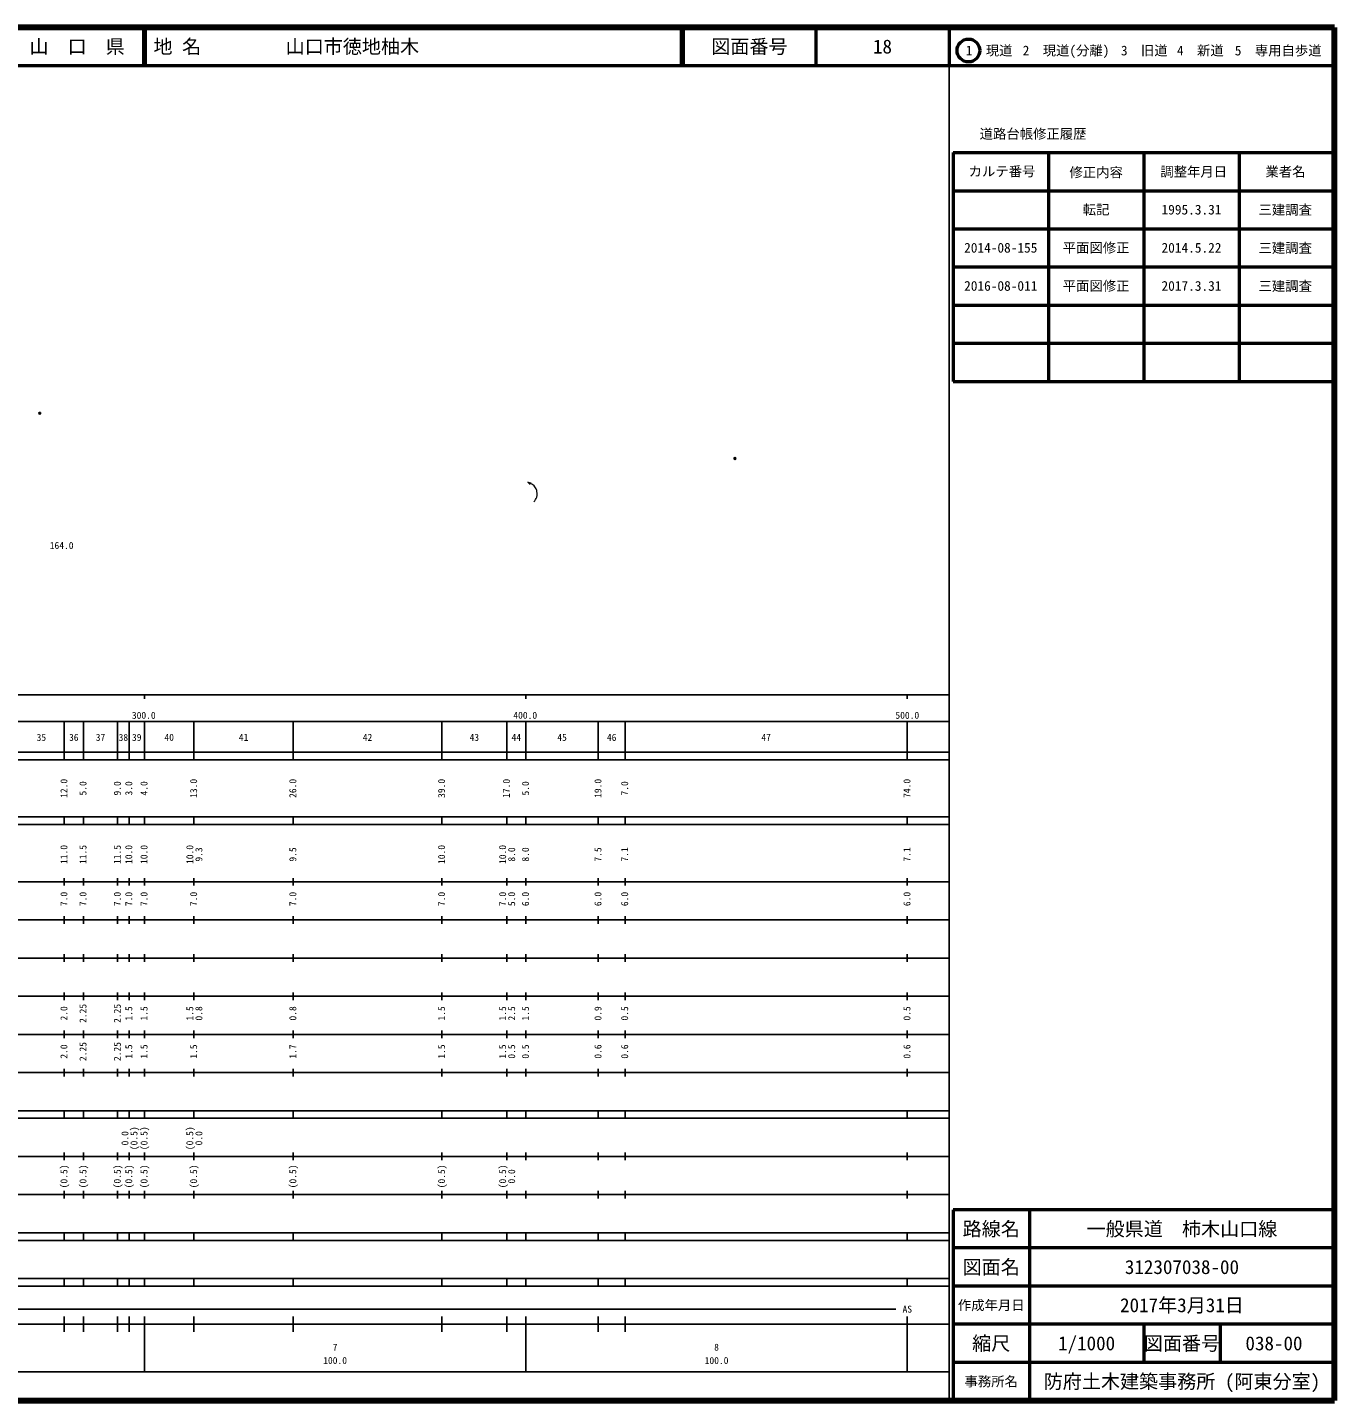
# Model space of a CAD drawing. Units: millimetres on the paper, enlarged 1000 times. Extents: x 40000 to 680000, y 20000 to 380000.
# Drawn here: x 337354 to 680000, y 20000 to 380000 of the extents above; entities that cross this region are included whole.
import ezdxf
from ezdxf.enums import TextEntityAlignment as Align

# ---------------------------------------------------------------- set-up
doc = ezdxf.new("R2010")
doc.units = ezdxf.units.MM
doc.header["$LTSCALE"] = 1000
doc.header["$PDMODE"] = 32
doc.header["$PDSIZE"] = 500
doc.layers.add('M-OTRS', color=6, linetype='Continuous')
doc.layers.add('M-TTL-TXT', color=7, linetype='Continuous')
for name, color, linetype, lineweight in [('M-STR-HTXT', 7, 'Continuous', 13), ('M-STR-STRC', 7, 'Continuous', 13), ('M-TTL', 2, 'Continuous', 140), ('M-TTL-BAND', 7, 'Continuous', 25), ('M-TTL-FRAM', 2, 'Continuous', 50), ('M-TTL-LINE', 7, 'Continuous', 50)]:
    doc.layers.add(name, color=color, linetype=linetype, lineweight=lineweight)
doc.styles.add('ＭＳ ゴシック', font='')
doc.styles.get('ＭＳ ゴシック').set_extended_font_data('MS Gothic')

msp = doc.modelspace()

# ---------------------------------------------------------------- linework, layer by layer
at = {"layer": 'M-OTRS'}
for p in [(340564, 278836), (522825, 266995)]:
    msp.add_point(p, dxfattribs=at)
at = {"layer": 'M-STR-STRC'}
for q in [(469147, 260145), (469399, 260650)]:
    msp.add_line((468500, 260792), q, dxfattribs=at)
msp.add_open_spline([(470109, 255587), (470498, 256080), (470681, 256312), (470842, 256864), (471003, 257415), (471026, 257769), (470913, 258331), (470836, 258718), (470744, 258929), (470558, 259278), (470088, 260158), (469451, 260323), (468500, 260792)], degree=3, knots=[0, 0, 0, 0, 1, 1, 1, 2, 2, 2, 3, 3, 3, 4, 4, 4, 4], dxfattribs=at)
at = {"layer": 'M-TTL'}
for p, q in [((680000, 380000), (40000, 380000)), ((680000, 20000), (680000, 380000)), ((40000, 20000), (680000, 20000))]:
    msp.add_line(p, q, dxfattribs=at)
at = {"layer": 'M-TTL-BAND'}
for p, q in [((579000, 20000), (579000, 370000)), ((40000, 205000), (579000, 205000)), ((368000, 205000), (368000, 204000)), ((468000, 205000), (468000, 204000)), ((568000, 205000), (568000, 204000)), ((68000, 198000), (579000, 198000)), ((347000, 188000), (347000, 198000)), ((352000, 188000), (352000, 198000)), ((361000, 188000), (361000, 198000)), ((364000, 188000), (364000, 198000)), ((368000, 188000), (368000, 198000)), ((381000, 188000), (381000, 198000)), ((407000, 188000), (407000, 198000)), ((446000, 188000), (446000, 198000)), ((463000, 188000), (463000, 198000)), ((468000, 188000), (468000, 198000)), ((487000, 188000), (487000, 198000)), ((494000, 188000), (494000, 198000)), ((568000, 188000), (568000, 198000)), ((40000, 190000), (579000, 190000)), ((40000, 188000), (579000, 188000)), ((40000, 173000), (579000, 173000)), ((347000, 171000), (347000, 173000)), ((352000, 171000), (352000, 173000)), ((361000, 171000), (361000, 173000)), ((364000, 171000), (364000, 173000)), ((368000, 171000), (368000, 173000)), ((381000, 171000), (381000, 173000)), ((407000, 171000), (407000, 173000)), ((446000, 171000), (446000, 173000)), ((463000, 171000), (463000, 173000)), ((468000, 171000), (468000, 173000)), ((487000, 171000), (487000, 173000)), ((494000, 171000), (494000, 173000)), ((568000, 171000), (568000, 173000)), ((40000, 171000), (579000, 171000)), ((40000, 156000), (579000, 156000)), ((347000, 155000), (347000, 157000)), ((352000, 155000), (352000, 157000)), ((361000, 155000), (361000, 157000)), ((364000, 155000), (364000, 157000)), ((368000, 155000), (368000, 157000)), ((381000, 155000), (381000, 157000)), ((407000, 155000), (407000, 157000)), ((446000, 155000), (446000, 157000)), ((463000, 155000), (463000, 157000)), ((468000, 155000), (468000, 157000)), ((487000, 155000), (487000, 157000)), ((494000, 155000), (494000, 157000)), ((568000, 155000), (568000, 157000)), ((46000, 146000), (579000, 146000)), ((347000, 145000), (347000, 147000)), ((352000, 145000), (352000, 147000)), ((361000, 145000), (361000, 147000)), ((364000, 145000), (364000, 147000)), ((368000, 145000), (368000, 147000)), ((381000, 145000), (381000, 147000)), ((407000, 145000), (407000, 147000)), ((446000, 145000), (446000, 147000)), ((463000, 145000), (463000, 147000)), ((468000, 145000), (468000, 147000)), ((487000, 145000), (487000, 147000)), ((494000, 145000), (494000, 147000)), ((568000, 145000), (568000, 147000)), ((347000, 135000), (347000, 137000)), ((352000, 135000), (352000, 137000)), ((361000, 135000), (361000, 137000)), ((364000, 135000), (364000, 137000)), ((368000, 135000), (368000, 137000)), ((381000, 135000), (381000, 137000)), ((407000, 135000), (407000, 137000)), ((446000, 135000), (446000, 137000)), ((463000, 135000), (463000, 137000)), ((468000, 135000), (468000, 137000)), ((487000, 135000), (487000, 137000)), ((494000, 135000), (494000, 137000)), ((568000, 135000), (568000, 137000)), ((52000, 136000), (579000, 136000)), ((46000, 126000), (579000, 126000)), ((347000, 125000), (347000, 127000)), ((352000, 125000), (352000, 127000)), ((361000, 125000), (361000, 127000)), ((364000, 125000), (364000, 127000)), ((368000, 125000), (368000, 127000)), ((381000, 125000), (381000, 127000)), ((407000, 125000), (407000, 127000)), ((446000, 125000), (446000, 127000)), ((463000, 125000), (463000, 127000)), ((468000, 125000), (468000, 127000)), ((487000, 125000), (487000, 127000)), ((494000, 125000), (494000, 127000)), ((568000, 125000), (568000, 127000)), ((52000, 116000), (579000, 116000)), ((347000, 115000), (347000, 117000)), ((352000, 115000), (352000, 117000)), ((361000, 115000), (361000, 117000)), ((364000, 115000), (364000, 117000)), ((368000, 115000), (368000, 117000)), ((381000, 115000), (381000, 117000)), ((407000, 115000), (407000, 117000)), ((446000, 115000), (446000, 117000)), ((463000, 115000), (463000, 117000)), ((468000, 115000), (468000, 117000)), ((487000, 115000), (487000, 117000)), ((494000, 115000), (494000, 117000)), ((568000, 115000), (568000, 117000)), ((46000, 106000), (579000, 106000)), ((347000, 105000), (347000, 107000)), ((352000, 105000), (352000, 107000)), ((361000, 105000), (361000, 107000)), ((364000, 105000), (364000, 107000)), ((368000, 105000), (368000, 107000)), ((381000, 105000), (381000, 107000)), ((407000, 105000), (407000, 107000)), ((446000, 105000), (446000, 107000)), ((463000, 105000), (463000, 107000)), ((468000, 105000), (468000, 107000)), ((487000, 105000), (487000, 107000)), ((494000, 105000), (494000, 107000)), ((568000, 105000), (568000, 107000)), ((40000, 96000), (579000, 96000)), ((40000, 94000), (579000, 94000)), ((347000, 94000), (347000, 96000)), ((352000, 94000), (352000, 96000)), ((361000, 94000), (361000, 96000)), ((364000, 94000), (364000, 96000)), ((368000, 94000), (368000, 96000)), ((381000, 94000), (381000, 96000)), ((407000, 94000), (407000, 96000)), ((446000, 94000), (446000, 96000)), ((463000, 94000), (463000, 96000)), ((468000, 94000), (468000, 96000)), ((487000, 94000), (487000, 96000)), ((494000, 94000), (494000, 96000)), ((568000, 94000), (568000, 96000)), ((49000, 84000), (579000, 84000)), ((347000, 83000), (347000, 85000)), ((352000, 83000), (352000, 85000)), ((361000, 83000), (361000, 85000)), ((364000, 83000), (364000, 85000)), ((368000, 83000), (368000, 85000)), ((381000, 83000), (381000, 85000)), ((407000, 83000), (407000, 85000)), ((446000, 83000), (446000, 85000)), ((463000, 83000), (463000, 85000)), ((468000, 83000), (468000, 85000)), ((487000, 83000), (487000, 85000)), ((494000, 83000), (494000, 85000)), ((568000, 83000), (568000, 85000)), ((40000, 74000), (579000, 74000)), ((347000, 73000), (347000, 75000)), ((352000, 73000), (352000, 75000)), ((361000, 73000), (361000, 75000)), ((364000, 73000), (364000, 75000)), ((368000, 73000), (368000, 75000)), ((381000, 73000), (381000, 75000)), ((407000, 73000), (407000, 75000)), ((446000, 73000), (446000, 75000)), ((463000, 73000), (463000, 75000)), ((468000, 73000), (468000, 75000)), ((487000, 73000), (487000, 75000)), ((494000, 73000), (494000, 75000)), ((568000, 73000), (568000, 75000)), ((40000, 64000), (579000, 64000)), ((40000, 62000), (579000, 62000)), ((347000, 62000), (347000, 64000)), ((352000, 62000), (352000, 64000)), ((361000, 62000), (361000, 64000)), ((364000, 62000), (364000, 64000)), ((368000, 62000), (368000, 64000)), ((381000, 62000), (381000, 64000)), ((407000, 62000), (407000, 64000)), ((446000, 62000), (446000, 64000)), ((463000, 62000), (463000, 64000)), ((468000, 62000), (468000, 64000)), ((487000, 62000), (487000, 64000)), ((494000, 62000), (494000, 64000)), ((568000, 62000), (568000, 64000)), ((40000, 52000), (579000, 52000)), ((347000, 50000), (347000, 52000)), ((352000, 50000), (352000, 52000)), ((361000, 50000), (361000, 52000)), ((364000, 50000), (364000, 52000)), ((368000, 50000), (368000, 52000)), ((381000, 50000), (381000, 52000)), ((407000, 50000), (407000, 52000)), ((446000, 50000), (446000, 52000)), ((463000, 50000), (463000, 52000)), ((468000, 50000), (468000, 52000)), ((487000, 50000), (487000, 52000)), ((494000, 50000), (494000, 52000)), ((568000, 50000), (568000, 52000)), ((40000, 50000), (579000, 50000)), ((148900, 44000), (565000, 44000)), ((40000, 40000), (579000, 40000)), ((347000, 38000), (347000, 42000)), ((352000, 38000), (352000, 42000)), ((361000, 38000), (361000, 42000)), ((364000, 38000), (364000, 42000)), ((368000, 27500), (368000, 42000)), ((381000, 38000), (381000, 42000)), ((407000, 38000), (407000, 42000)), ((446000, 38000), (446000, 42000)), ((463000, 38000), (463000, 42000)), ((468000, 27500), (468000, 42000)), ((487000, 38000), (487000, 42000)), ((494000, 38000), (494000, 42000)), ((568000, 27500), (568000, 42000)), ((68000, 27500), (579000, 27500))]:
    msp.add_line(p, q, dxfattribs=at)
at = {"layer": 'M-TTL-FRAM'}
for p, q in [((580000, 347197), (580000, 287197)), ((580000, 347197), (680000, 347197)), ((580000, 287197), (680000, 287197)), ((680000, 70000), (580000, 70000)), ((580000, 70000), (580000, 20000))]:
    msp.add_line(p, q, dxfattribs=at)
at = {"layer": 'M-TTL-LINE'}
for p, q in [((367750, 380000), (367750, 370000)), ((368250, 380000), (368250, 370000)), ((508747, 380000), (508747, 370000)), ((509247, 380000), (509247, 370000)), ((543997, 380000), (543997, 370000)), ((579000, 380000), (579000, 370000)), ((40000, 370000), (680000, 370000)), ((605000, 347197), (605000, 287197)), ((630000, 347197), (630000, 287197)), ((655000, 347197), (655000, 287197)), ((580000, 337197), (680000, 337197)), ((580000, 327197), (680000, 327197)), ((580000, 317197), (680000, 317197)), ((580000, 307197), (680000, 307197)), ((580000, 297197), (680000, 297197)), ((600000, 70000), (600000, 20000)), ((680000, 60000), (580000, 60000)), ((680000, 50000), (580000, 50000)), ((680000, 40000), (580000, 40000)), ((630000, 40000), (630000, 30000)), ((650000, 40000), (650000, 30000)), ((680000, 30000), (580000, 30000))]:
    msp.add_line(p, q, dxfattribs=at)
msp.add_circle((584031, 373958), 3000, dxfattribs=at)

# ---------------------------------------------------------------- texts
at = {"layer": 'M-STR-HTXT', "style": 'ＭＳ ゴシック'}
msp.add_text('164.0', height=1833, dxfattribs=at).set_placement((343195, 242723), align=Align.BOTTOM_LEFT)
at = {"layer": 'M-TTL-BAND', "style": 'ＭＳ ゴシック'}
for s, p in [('300.0', (367844, 198195)), ('400.0', (467844, 198195)), ('500.0', (568000, 198195)), ('35', (341000, 192405)), ('36', (349500, 192405)), ('37', (356500, 192405)), ('38', (362500, 192405)), ('39', (366000, 192405)), ('40', (374500, 192405)), ('41', (394000, 192405)), ('42', (426500, 192405)), ('43', (454500, 192405)), ('44', (465500, 192405)), ('45', (477500, 192405)), ('46', (490500, 192405)), ('47', (531000, 192405)), ('AS', (568000, 42500)), ('7', (418000, 32523)), ('8', (518000, 32523)), ('100.0', (418000, 29033)), ('100.0', (518000, 29033))]:
    msp.add_text(s, height=1833, dxfattribs=at).set_placement(p, align=Align.BOTTOM_CENTER)
for s, p in [('12.0', (348370, 180500)), ('5.0', (353370, 180500)), ('9.0', (362370, 180500)), ('3.0', (365370, 180500)), ('4.0', (369370, 180500)), ('13.0', (382370, 180500)), ('26.0', (408370, 180500)), ('39.0', (447370, 180500)), ('17.0', (464370, 180500)), ('5.0', (469370, 180500)), ('19.0', (488370, 180500)), ('7.0', (495370, 180500)), ('74.0', (569370, 180500)), ('11.0', (348370, 163174)), ('11.5', (353370, 163174)), ('11.5', (362370, 163174)), ('10.0', (365370, 163174)), ('10.0', (369370, 163174)), ('10.0', (381370, 163174)), ('9.3', (383740, 163174)), ('9.5', (408370, 163174)), ('10.0', (447370, 163174)), ('10.0', (463370, 163174)), ('8.0', (465740, 163174)), ('8.0', (469370, 163174)), ('7.5', (488370, 163174)), ('7.1', (495370, 163174)), ('7.1', (569370, 163174)), ('7.0', (348370, 151500)), ('7.0', (353370, 151500)), ('7.0', (362370, 151500)), ('7.0', (365370, 151500)), ('7.0', (369370, 151500)), ('7.0', (382370, 151500)), ('7.0', (408370, 151500)), ('7.0', (447370, 151500)), ('7.0', (463370, 151500)), ('5.0', (465740, 151500)), ('6.0', (469370, 151500)), ('6.0', (488370, 151500)), ('6.0', (495370, 151500)), ('6.0', (569370, 151500)), ('2.0', (348370, 121500)), ('2.25', (353370, 121500)), ('2.25', (362370, 121500)), ('1.5', (365370, 121500)), ('1.5', (369370, 121500)), ('1.5', (381370, 121500)), ('0.8', (383740, 121500)), ('0.8', (408370, 121500)), ('1.5', (447370, 121500)), ('1.5', (463370, 121500)), ('2.5', (465740, 121500)), ('1.5', (469370, 121500)), ('0.9', (488370, 121500)), ('0.5', (495370, 121500)), ('0.5', (569370, 121500)), ('2.0', (348370, 111500)), ('2.25', (353370, 111500)), ('2.25', (362370, 111500)), ('1.5', (365370, 111500)), ('1.5', (369370, 111500)), ('1.5', (382370, 111500)), ('1.7', (408370, 111500)), ('1.5', (447370, 111500)), ('1.5', (463370, 111500)), ('0.5', (465740, 111500)), ('0.5', (469370, 111500)), ('0.6', (488370, 111500)), ('0.6', (495370, 111500)), ('0.6', (569370, 111500)), ('0.0', (364370, 88764)), ('(0.5)', (366740, 88764)), ('(0.5)', (369370, 88764)), ('(0.5)', (381370, 88764)), ('0.0', (383740, 88764)), ('(0.5)', (348370, 78764)), ('(0.5)', (353370, 78764)), ('(0.5)', (362370, 78764)), ('(0.5)', (365370, 78764)), ('(0.5)', (369370, 78764)), ('(0.5)', (382370, 78764)), ('(0.5)', (408370, 78764)), ('(0.5)', (447370, 78764)), ('(0.5)', (463370, 78764)), ('0.0', (465740, 78764))]:
    msp.add_text(s, height=1833, rotation=90, dxfattribs=at).set_placement(p, align=Align.BOTTOM_CENTER)
at = {"layer": 'M-TTL-TXT', "style": 'ＭＳ ゴシック'}
for s, height, p in [('山\u3000口\u3000県', 3666, (350375, 375000)), ('図面番号', 3666, (526622, 375000)), ('18', 3666, (561497, 375000)), ('1\u3000現道', 2566, (589448, 373958)), ('2\u3000現道(分離)', 2566, (609619, 373958)), ('3\u3000旧道', 2566, (630121, 373958)), ('4\u3000新道', 2566, (644824, 373958)), ('5\u3000専用自歩道', 2566, (665228, 373958)), ('道路台帳修正履歴', 2566, (600968, 352113)), ('カルテ番号', 2566, (592839, 342277)), ('修正内容', 2566, (617509, 342023)), ('調整年月日', 2566, (643089, 342197)), ('業者名', 2566, (667134, 342197)), ('転記', 2566, (617500, 332245)), ('1995.3.31', 2566, (642500, 332245)), ('三建調査', 2566, (667077, 332189)), ('2014-08-155', 2566, (592500, 322245)), ('平面図修正', 2566, (617500, 322245)), ('2014.5.22', 2566, (642500, 322245)), ('三建調査', 2566, (667077, 322189)), ('2016-08-011', 2566, (592500, 312245)), ('平面図修正', 2566, (617500, 312245)), ('2017.3.31', 2566, (642500, 312245)), ('三建調査', 2566, (667077, 312189)), ('路線名', 3666, (590000, 65000)), ('路線名', 3666, (590000, 65000)), ('一般県道\u3000柿木山口線', 3666, (640000, 65000)), ('図面名', 3666, (590000, 55000)), ('図面名', 3666, (590000, 55000)), ('312307038-00', 3666, (640000, 55000)), ('2017年3月31日', 3666, (640000, 45000)), ('作成年月日', 2566, (590000, 45000)), ('作成年月日', 2566, (590000, 45000)), ('縮尺', 3666, (590000, 35000)), ('縮尺', 3666, (590000, 35000)), ('1/1000', 3666, (615000, 35000)), ('図面番号', 3666, (640000, 35000)), ('図面番号', 3666, (640000, 35000)), ('038-00', 3666, (664125, 35000)), ('事務所名', 2566, (590000, 25000)), ('事務所名', 2566, (590000, 25000)), ('防府土木建築事務所 (阿東分室)', 3666, (640000, 25000))]:
    msp.add_text(s, height=height, dxfattribs=at).set_placement(p, align=Align.MIDDLE_CENTER)
for s, p in [('地 名', (370380, 375000)), ('山口市徳地柚木', (405024, 375000))]:
    msp.add_text(s, height=3666, dxfattribs=at).set_placement(p, align=Align.MIDDLE_LEFT)

doc.saveas('drawing.dxf')
